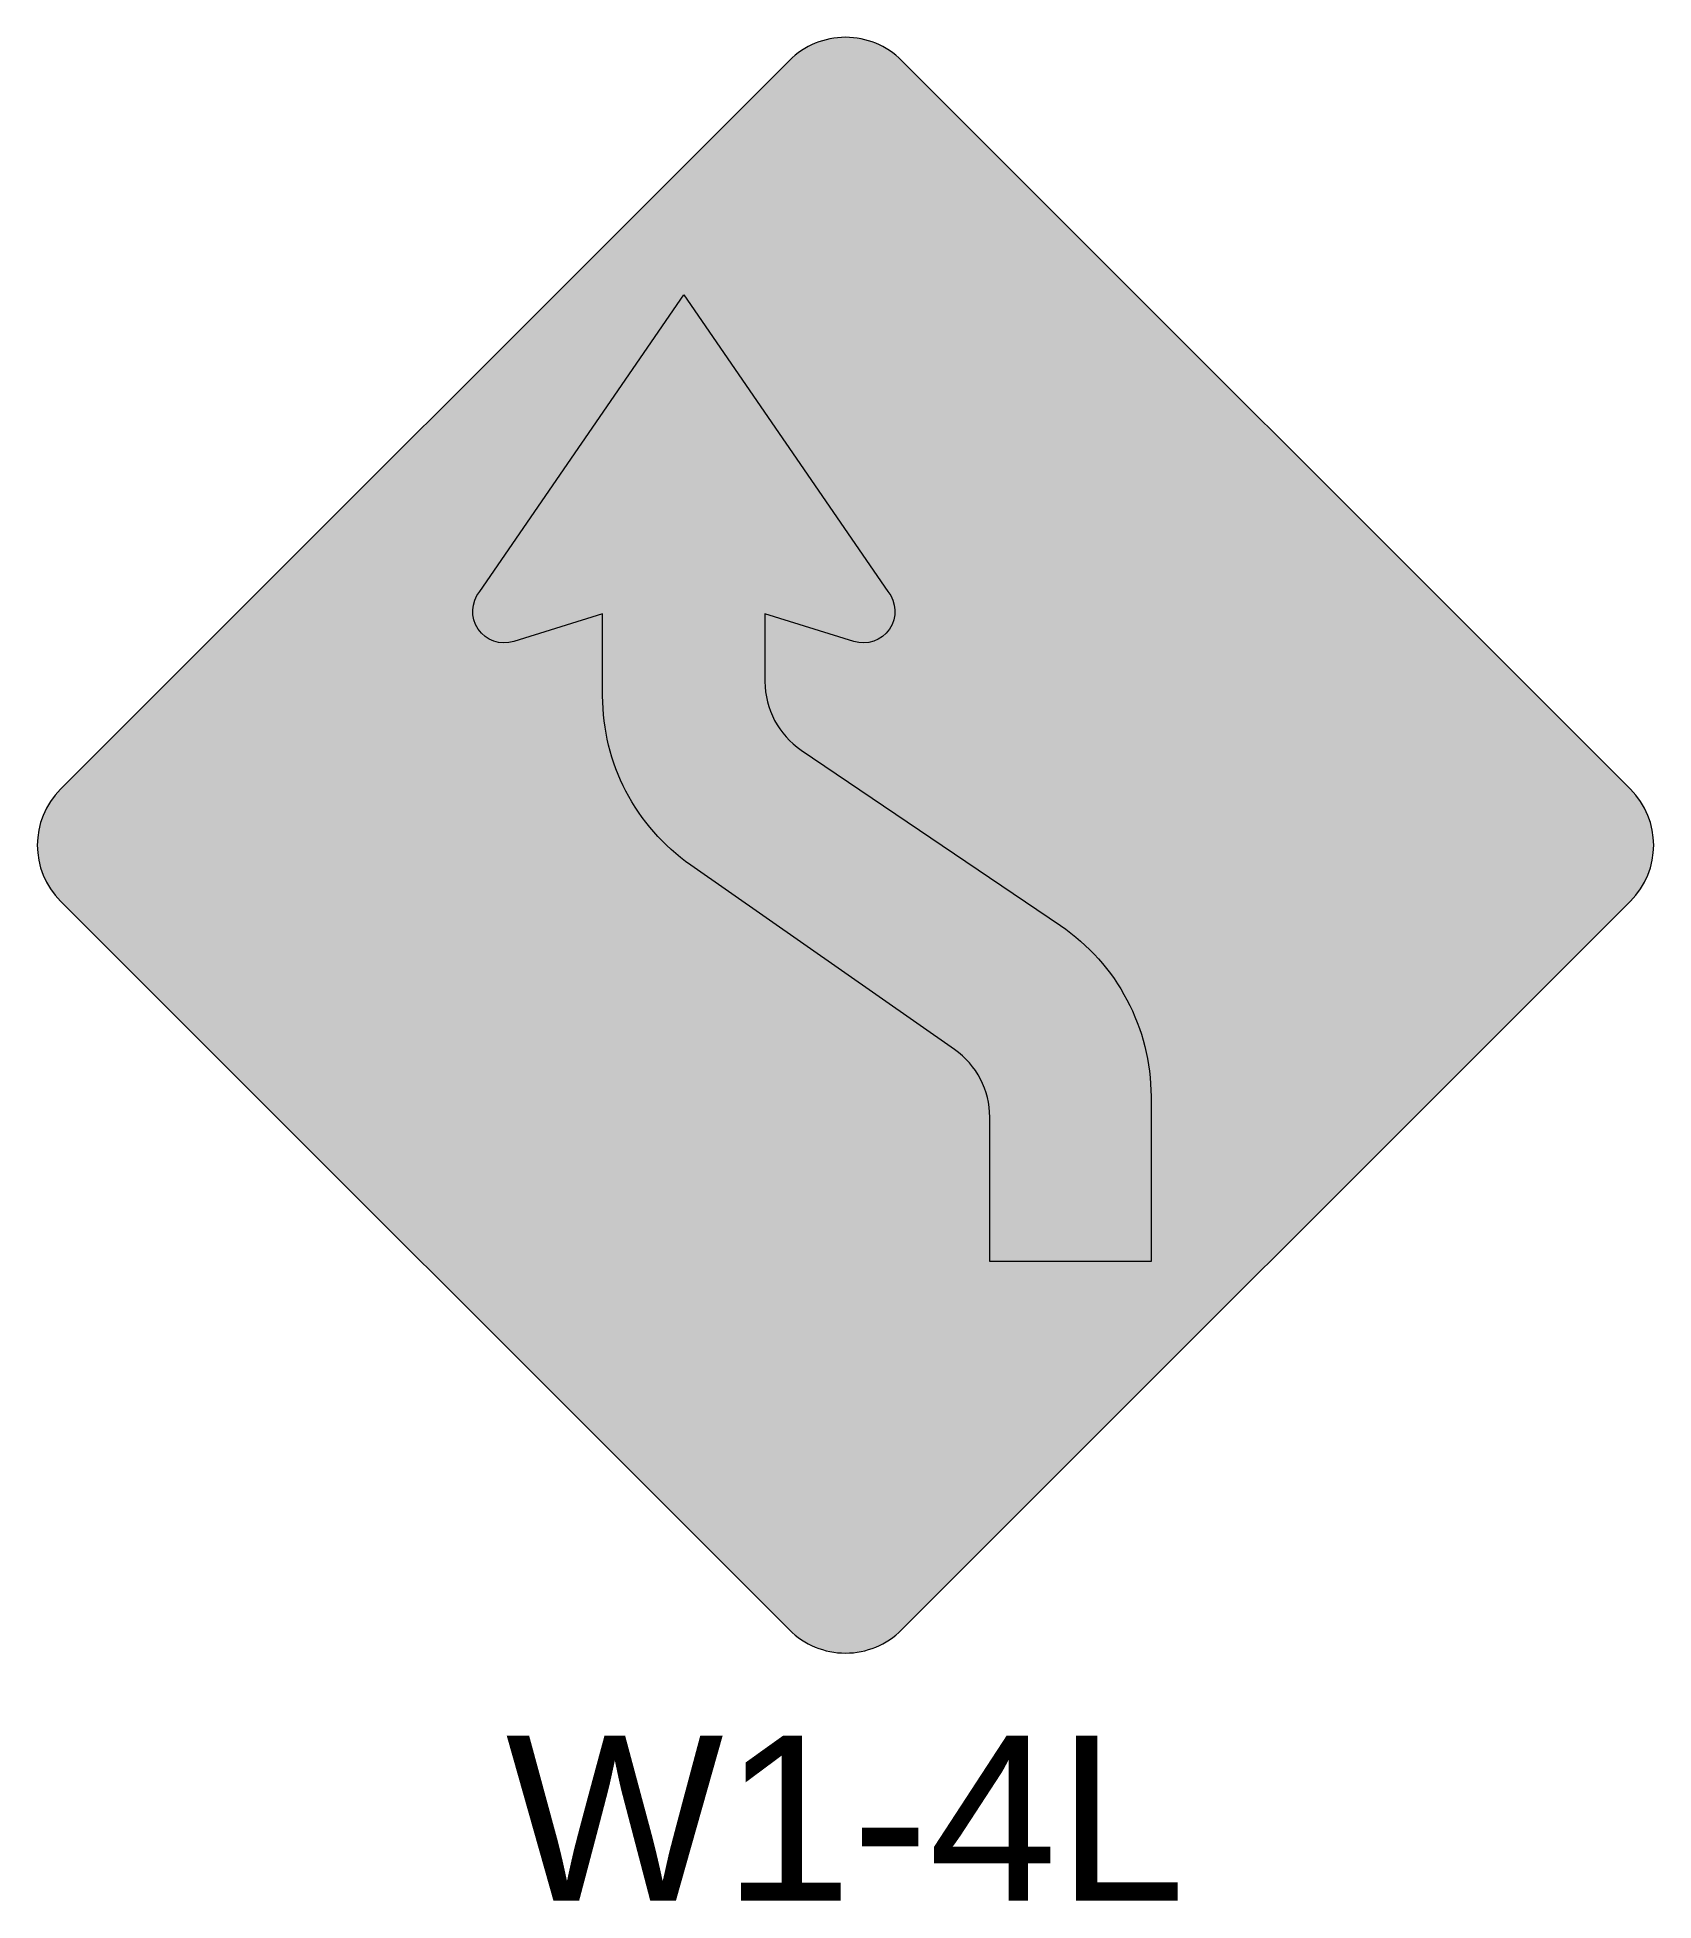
# Model space of a CAD drawing. Extents: x -0.49 to 0.49, y -0.64 to 0.49.
import ezdxf
from ezdxf.enums import TextEntityAlignment as Align

# ---------------------------------------------------------------- set-up
doc = ezdxf.new("R2010")
doc.units = 0
doc.header["$LTSCALE"] = 0.01
doc.header["$MEASUREMENT"] = 0
for name, color, linetype, lineweight in [('C-TRAF-CTRL-MTCD-IDEN', 7, 'Continuous', 20), ('C-TRAF-CTRL-MTCD-PATT-BLCK', 250, 'Continuous', 20), ('C-TRAF-CTRL-MTCD-PATT-YELO', 50, 'Continuous', 20)]:
    doc.layers.add(name, color=color, linetype=linetype, lineweight=lineweight)
doc.styles.add('COA', font='arial.ttf')

msp = doc.modelspace()

# ---------------------------------------------------------------- hatches: boundary and pattern name
at = {"layer": 'C-TRAF-CTRL-MTCD-PATT-BLCK', "lineweight": 0}
h = msp.add_hatch(color=256, dxfattribs=at)
h.paths.add_polyline_path([(0.02545584408543659, -0.4666904755579622), (0.4666904755172318, -0.02545584410232507, 0.414213562373095), (0.4666904755410738, 0.02545584417648492), (0.02545584408543659, 0.4666904755844385, 0.414213562373095), (-0.0254558441456898, 0.4666904755844385), (-0.466690475601327, 0.0254558441288011, 0.414213562373095), (-0.466690475601327, -0.02545584410232507), (-0.0254558441456898, -0.4666904755579622, 0.414213562373095)])
h.paths.add_polyline_path([(0.0113137084656792, -0.4525483399382049), (0.4525483398974747, -0.01131370848256779, 0.414213562373095), (0.4525483399213164, 0.01131370855672763), (0.0113137084656792, 0.4525483399646808, 0.414213562373095), (-0.01131370852593241, 0.4525483399646808), (-0.4525483399815698, 0.01131370850904396, 0.414213562373095), (-0.4525483399815698, -0.01131370848256779), (-0.01131370852593241, -0.4525483399382049, 0.414213562373095)], flags=16)
h = msp.add_hatch(color=256, dxfattribs=at)
edge = h.paths.add_edge_path()
edge.add_line((-0.02679416055762771, 0.05763821497743683), (0.1301047158995722, -0.04872457655261016))
edge.add_arc((0.05996414229614545, -0.1521909959097246), 0.125, 0, 55.8663937181567, ccw=False)
edge.add_line((0.1849641422961454, -0.1521909959097247), (0.1849641422961454, -0.2521452994053641))
edge.add_line((0.1849641422961454, -0.2521452994053641), (0.0873233564692164, -0.2521452994053641))
edge.add_line((0.0873233564692164, -0.2521452994053641), (0.0873233564692164, -0.1647307729947762))
edge.add_arc((0.0373233564692164, -0.1647307729947761), 0.05, 359.9999999999999, 415.0145465268048)
edge.add_line((0.06599177885046445, -0.1237658909838347), (-0.09368483707786487, -0.0120195256795481))
edge.add_arc((-0.02201378112474477, 0.09039267934780558), 0.125, 180, 235.0145465268048, ccw=False)
edge.add_line((-0.1470137811247448, 0.0903926793478056), (-0.1470137811247447, 0.1401530917629952))
edge.add_line((-0.1470137811247447, 0.1401530917629952), (-0.2008560186975963, 0.1233536843821792))
edge.add_arc((-0.2065457596243663, 0.1415893504245993), 0.01910268745031534, 140.7668861965912, 287.3285319939582, ccw=False)
edge.add_line((-0.2213423017179004, 0.1536713622561905), (-0.09787585612050087, 0.3332843859695158))
edge.add_line((-0.09787585612050087, 0.3332843859695158), (0.02559058947689863, 0.1536713622561905))
edge.add_arc((0.01079404738336455, 0.1415893504245993), 0.01910268745031534, -107.32853199395828, 39.23311380340891, ccw=False)
edge.add_line((0.005104306456594543, 0.1233536843821792), (-0.04873793111625702, 0.1401530917629952))
edge.add_line((-0.04873793111625702, 0.1401530917629952), (-0.04873793111625702, 0.09902478272028264))
edge.add_arc((0.001262068883743028, 0.09902478272028264), 0.05000000000000004, 180, 235.8663937181567)
at = {"layer": 'C-TRAF-CTRL-MTCD-PATT-YELO', "lineweight": 0}
h = msp.add_hatch(color=256, dxfattribs=at)
h.dxf.hatch_style = 1
edge = h.paths.add_edge_path()
edge.add_line((-0.4751757568415278, 0.03394112538172983), (-0.03394112530378157, 0.4751757569433178))
edge.add_arc((1.844500108205693e-10, 0.4412346314563577), 0.04799999998676521, 44.99999999892668, 135.0000000010733, ccw=False)
edge.add_line((0.03394112567268182, 0.4751757569433179), (0.4751757570196931, 0.03394112559630663))
edge.add_arc((0.4412346315308258, 1.080749933990433e-10), 0.0479999999881139, -44.9999999994634, 44.999999999463284, ccw=False)
edge.add_line((0.4751757570196933, -0.03394112538015676), (0.03394112548194705, -0.4751757569417447))
edge.add_arc((-6.284750497798086e-12, -0.4412346314535129), 0.04799999998766434, 225, 315, ccw=False)
edge.add_line((-0.03394112549451656, -0.4751757569417445), (-0.4751757568415278, -0.03394112559473328))
edge.add_arc((-0.4412346313526605, -1.065017518619982e-10), 0.04799999998811386, 135.0000000005366, 224.9999999994634, ccw=False)

# ---------------------------------------------------------------- linework, layer by layer
at = {"layer": 'C-TRAF-CTRL-MTCD-PATT-BLCK', "lineweight": 0, "flags": 128}
for points in [[(0.03394112548113274, -0.4751757569420821), (0.4751757569129282, -0.03394112548644479, 0.414213562373095), (0.4751757569367699, 0.03394112553607392), (0.03394112548113274, 0.4751757569440274, 0.414213562373095), (-0.03394112549370231, 0.4751757569440274), (-0.4751757569493396, 0.03394112548839019, 0.414213562373095), (-0.4751757569493396, -0.03394112548644479), (-0.03394112549370231, -0.4751757569420821, 0.414213562373095)], [(-0.02679416055762771, 0.05763821497743683), (0.1301047158995722, -0.04872457655261017, -0.248708885533637), (0.1849641422961454, -0.1521909959097247), (0.1849641422961454, -0.2521452994053641), (0.0873233564692164, -0.2521452994053641), (0.0873233564692164, -0.1647307729947762, 0.2447657159565071), (0.06599177885046445, -0.1237658909838347), (-0.09368483707786486, -0.0120195256795481, -0.244765715956507), (-0.1470137811247448, 0.0903926793478056), (-0.1470137811247447, 0.1401530917629952), (-0.2008560186975963, 0.1233536843821792, -0.7437604448711936), (-0.2213423017179004, 0.1536713622561905), (-0.09787585612050087, 0.3332843859695158), (0.02559058947689863, 0.1536713622561905, -0.7437604448711936), (0.005104306456594543, 0.1233536843821792), (-0.04873793111625702, 0.1401530917629952), (-0.04873793111625702, 0.09902478272028264, 0.2487088855336369)]]:
    msp.add_lwpolyline(points, format="xyb", close=True, dxfattribs=at)

# ---------------------------------------------------------------- texts
at = {"layer": 'C-TRAF-CTRL-MTCD-IDEN', "lineweight": 0, "style": 'COA'}
msp.add_text('W1-4L', height=0.09999999998574781, dxfattribs=at).set_placement((0, -0.5392), align=Align.TOP_CENTER)

doc.saveas('drawing.dxf')
